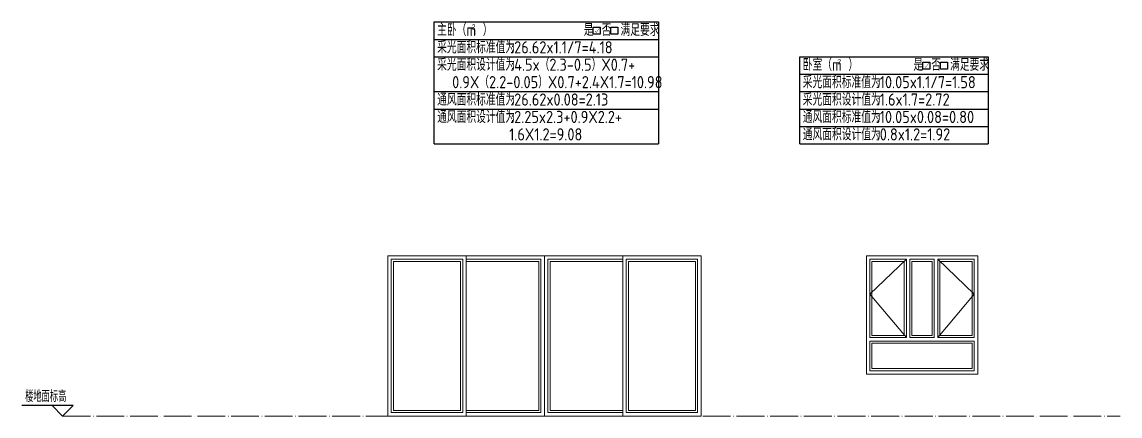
# Model space of a CAD drawing. Extents: x -518115 to 790560, y -210384 to 1628073.
# Drawn here: x 419740 to 435514, y 273190 to 278847 of the extents above; entities that cross this region are included whole.
import ezdxf

# ---------------------------------------------------------------- set-up
doc = ezdxf.new("R2010")
doc.units = 0
doc.header["$LTSCALE"] = 1000
doc.header["$MEASUREMENT"] = 0
doc.linetypes.add('DOTE', pattern=[2.42, 2, -0.2, 0.02, -0.2])
doc.layers.add('AD-INDX', color=43, linetype='Continuous')
doc.layers.add('DIM_ELEV', color=3, linetype='Continuous')
for name, color, linetype, lineweight in [('DOTE', 19, 'DOTE', 9), ('WINDOW', 144, 'Continuous', 15), ('立面-普通轮廓', 7, 'Continuous', 18), ('立面-窗开启线', 250, 'Continuous', 13)]:
    doc.layers.add(name, color=color, linetype=linetype, lineweight=lineweight)
doc.layers.add('不打印-标记', color=10, linetype='Continuous', lineweight=9, plot=False)
doc.styles.add('_TCH_DIM', font='SIMPLEX.shx', dxfattribs={"width": 0.7, "bigfont": 'GBCBIG.shx'})
doc.styles.get("Standard").update_dxf_attribs({"font": 'gbenor.shx', "bigfont": 'gbcbig.shx'})

msp = doc.modelspace()

# ---------------------------------------------------------------- linework, layer by layer
for p, q in [((425660.7, 278847), (428883.8, 278847)), ((425660.7, 277097), (425660.7, 278847)), ((428883.8, 278847), (428883.8, 277097)), ((425660.7, 278597), (428883.8, 278597)), ((425660.7, 278597), (428883.8, 278597)), ((425660.7, 278347), (428883.8, 278347)), ((430912.8, 278347), (433618.4, 278347)), ((430912.8, 277097), (430912.8, 278347)), ((433618.4, 278347), (433618.4, 277097)), ((430912.8, 278097), (433618.4, 278097)), ((430912.8, 278097), (433618.4, 278097)), ((425660.7, 277847), (428883.8, 277847)), ((430912.8, 277847), (433618.4, 277847)), ((425660.7, 277597), (428883.8, 277597)), ((430912.8, 277597), (433618.4, 277597)), ((430912.8, 277347), (433618.4, 277347)), ((425660.7, 277097), (428883.8, 277097)), ((430912.8, 277097), (433618.4, 277097))]:
    msp.add_line(p, q)
for points in [[(427946, 278770.5), (428046, 278770.5), (428046, 278670.5), (427946, 278670.5)], [(428200, 278770.5), (428300, 278770.5), (428300, 278670.5), (428200, 278670.5)], [(432680.6, 278270.5), (432780.6, 278270.5), (432780.6, 278170.5), (432680.6, 278170.5)], [(432934.6, 278270.5), (433034.6, 278270.5), (433034.6, 278170.5), (432934.6, 278170.5)]]:
    msp.add_lwpolyline(points, close=True)
at = {"color": 6, "const_width": 5}
for points in [[(427972, 278716), (427990, 278695.5), (428033, 278757.5)], [(432706.6, 278216), (432724.6, 278195.5), (432767.6, 278257.5)]]:
    msp.add_lwpolyline(points, dxfattribs=at)
at = {"layer": 'DIM_ELEV'}
for p, q in [((420474.1, 273340), (419739.5, 273340)), ((420324.1, 273190), (420174.1, 273340)), ((420324.1, 273190), (420474.1, 273340))]:
    msp.add_line(p, q, dxfattribs=at)
at = {"layer": 'DOTE', "ltscale": 0.2}
msp.add_line((420324.1, 273190), (435513.5, 273190), dxfattribs=at)
at = {"layer": 'WINDOW'}
for p, q in [((426120.4, 275490), (426120.4, 273190)), ((427245.4, 275490), (427245.4, 273190)), ((428370.4, 275490), (428370.4, 273190))]:
    msp.add_line(p, q, dxfattribs=at)
for points in [[(425045.4, 275440), (426070.4, 275440), (426070.4, 273240), (425045.4, 273240)], [(427195.4, 275440), (426120.4, 275440), (426120.4, 273240), (427195.4, 273240)], [(427295.4, 275440), (428370.4, 275440), (428370.4, 273240), (427295.4, 273240)], [(429445.4, 275440), (428420.4, 275440), (428420.4, 273240), (429445.4, 273240)], [(431919.1, 275440), (432444.1, 275440), (432444.1, 274315), (431919.1, 274315)], [(432844.1, 275440), (432494.1, 275440), (432494.1, 274315), (432844.1, 274315)], [(433419.1, 275440), (432894.1, 275440), (432894.1, 274315), (433419.1, 274315)], [(431919.1, 274265), (433419.1, 274265), (433419.1, 273840), (431919.1, 273840)]]:
    msp.add_lwpolyline(points, close=True, dxfattribs=at)
at = {"layer": 'WINDOW', "color": 250}
for points in [[(425075.4, 275410), (426040.4, 275410), (426040.4, 273270), (425075.4, 273270)], [(429415.4, 275410), (428450.4, 275410), (428450.4, 273270), (429415.4, 273270)], [(431949.1, 275410), (432414.1, 275410), (432414.1, 274345), (431949.1, 274345)], [(432814.1, 275410), (432524.1, 275410), (432524.1, 274345), (432814.1, 274345)], [(433389.1, 275410), (432924.1, 275410), (432924.1, 274345), (433389.1, 274345)], [(431949.1, 274235), (433389.1, 274235), (433389.1, 273870), (431949.1, 273870)]]:
    msp.add_lwpolyline(points, close=True, dxfattribs=at)
for points in [[(426120.4, 273270), (427165.4, 273270), (427165.4, 275410), (426120.4, 275410)], [(428370.4, 273270), (427325.4, 273270), (427325.4, 275410), (428370.4, 275410)]]:
    msp.add_lwpolyline(points, dxfattribs=at)
at = {"layer": '立面-普通轮廓'}
for points in [[(424995.4, 275490), (429495.4, 275490), (429495.4, 273190), (424995.4, 273190)], [(431869.1, 275490), (433469.1, 275490), (433469.1, 273790), (431869.1, 273790)]]:
    msp.add_lwpolyline(points, close=True, dxfattribs=at)
at = {"layer": '立面-窗开启线', "color": 4, "ltscale": 0.5}
for points in [[(432444.1, 275440), (431919.1, 274940), (432444.1, 274315)], [(432894.1, 275440), (433419.1, 274940), (432894.1, 274315)]]:
    msp.add_lwpolyline(points, dxfattribs=at)

# ---------------------------------------------------------------- texts
at = {"color": 91, "true_color": 0x7df289}
for s, p in [('是', (427809.8, 278645.9)), ('否', (428066.8, 278645.9)), ('满足要求', (428337.8, 278645.9)), ('是', (432544.4, 278145.9)), ('否', (432801.4, 278145.9)), ('满足要求', (433072.4, 278145.9))]:
    msp.add_text(s, height=175, dxfattribs=at).set_placement(p)
at = {"layer": 'AD-INDX', "color": 1}
for p in [(426200.3, 278738.1), (431452.3, 278238.1)]:
    msp.add_text('2', height=75.6, dxfattribs=at).set_placement(p)
at = {"layer": 'DIM_ELEV', "color": 7, "style": '_TCH_DIM', "width": 0.7}
msp.add_text('楼地面标高', height=168.79, dxfattribs=at).set_placement((419785.5, 273390.1))
at = {"layer": '不打印-标记', "color": 1}
for s, p in [('主卧（m ）', (425703.8, 278645.9)), ('采光面积标准值为', (425703.8, 278395.9)), (':26.62x1.1/7=4.18', (426761.5, 278395.9)), ('卧室（m ）', (430955.9, 278145.9)), ('采光面积标准值为', (430955.9, 277895.9)), (':10.05x1.1/7=1.58', (432013.6, 277895.9)), ('通风面积标准值为', (425703.8, 277645.9)), (':26.62x0.08=2.13', (426761.5, 277645.9)), ('通风面积标准值为', (430955.9, 277395.9)), (':10.05x0.08=0.80', (432013.6, 277395.9))]:
    msp.add_text(s, height=175, dxfattribs=at).set_placement(p)
at = {"layer": '不打印-标记', "color": 2}
for s, p in [('采光面积设计值为', (425703.8, 278145.9)), (':4.5x（2.3-0.5）X0.7+', (426761.5, 278145.9)), ('0.9X（2.2-0.05）X0.7+2.4X1.7=10.98', (425918.8, 277895.9)), ('采光面积设计值为', (430955.9, 277645.9)), (':1.6x1.7=2.72', (432013.6, 277645.9)), ('通风面积设计值为', (425703.8, 277395.9)), (':2.25x2.3+0.9X2.2+', (426761.5, 277395.9)), ('1.6X1.2=9.08', (426738, 277145.9)), ('通风面积设计值为', (430955.9, 277145.9)), (':0.8x1.2=1.92', (432013.6, 277145.9))]:
    msp.add_text(s, height=175, dxfattribs=at).set_placement(p)

doc.saveas('drawing.dxf')
